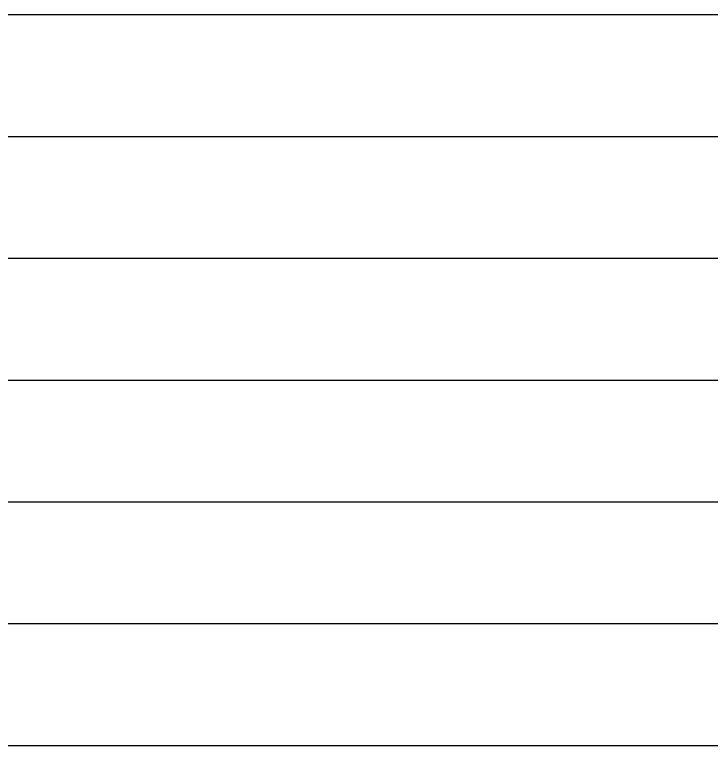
# Model space of a CAD drawing. Header units: inches. Extents: x -8940 to 26362, y -28010 to 990.
# Drawn here: x 9204 to 14923, y -20010 to -14010 of the extents above; entities that cross this region are included whole.
import ezdxf

# ---------------------------------------------------------------- set-up
doc = ezdxf.new("R2010")
doc.units = ezdxf.units.IN
doc.header["$MEASUREMENT"] = 0
doc.layers.add('Construction Line', color=10, linetype='Continuous')

msp = doc.modelspace()

# ---------------------------------------------------------------- linework, layer by layer
at = {"layer": 'Construction Line'}
for p, q in [((3488.823672, -14009.975057), (26362.295749, -14009.975057)), ((3488.823672, -15009.975057), (26362.295749, -15009.975057)), ((3488.823672, -16009.975057), (26362.295749, -16009.975057)), ((3488.823672, -17009.975057), (26362.295749, -17009.975057)), ((3488.823672, -18009.975057), (26362.295749, -18009.975057)), ((3488.823672, -19009.975057), (26362.295749, -19009.975057)), ((3488.823672, -20009.975057), (26362.295749, -20009.975057))]:
    msp.add_line(p, q, dxfattribs=at)

doc.saveas('drawing.dxf')
